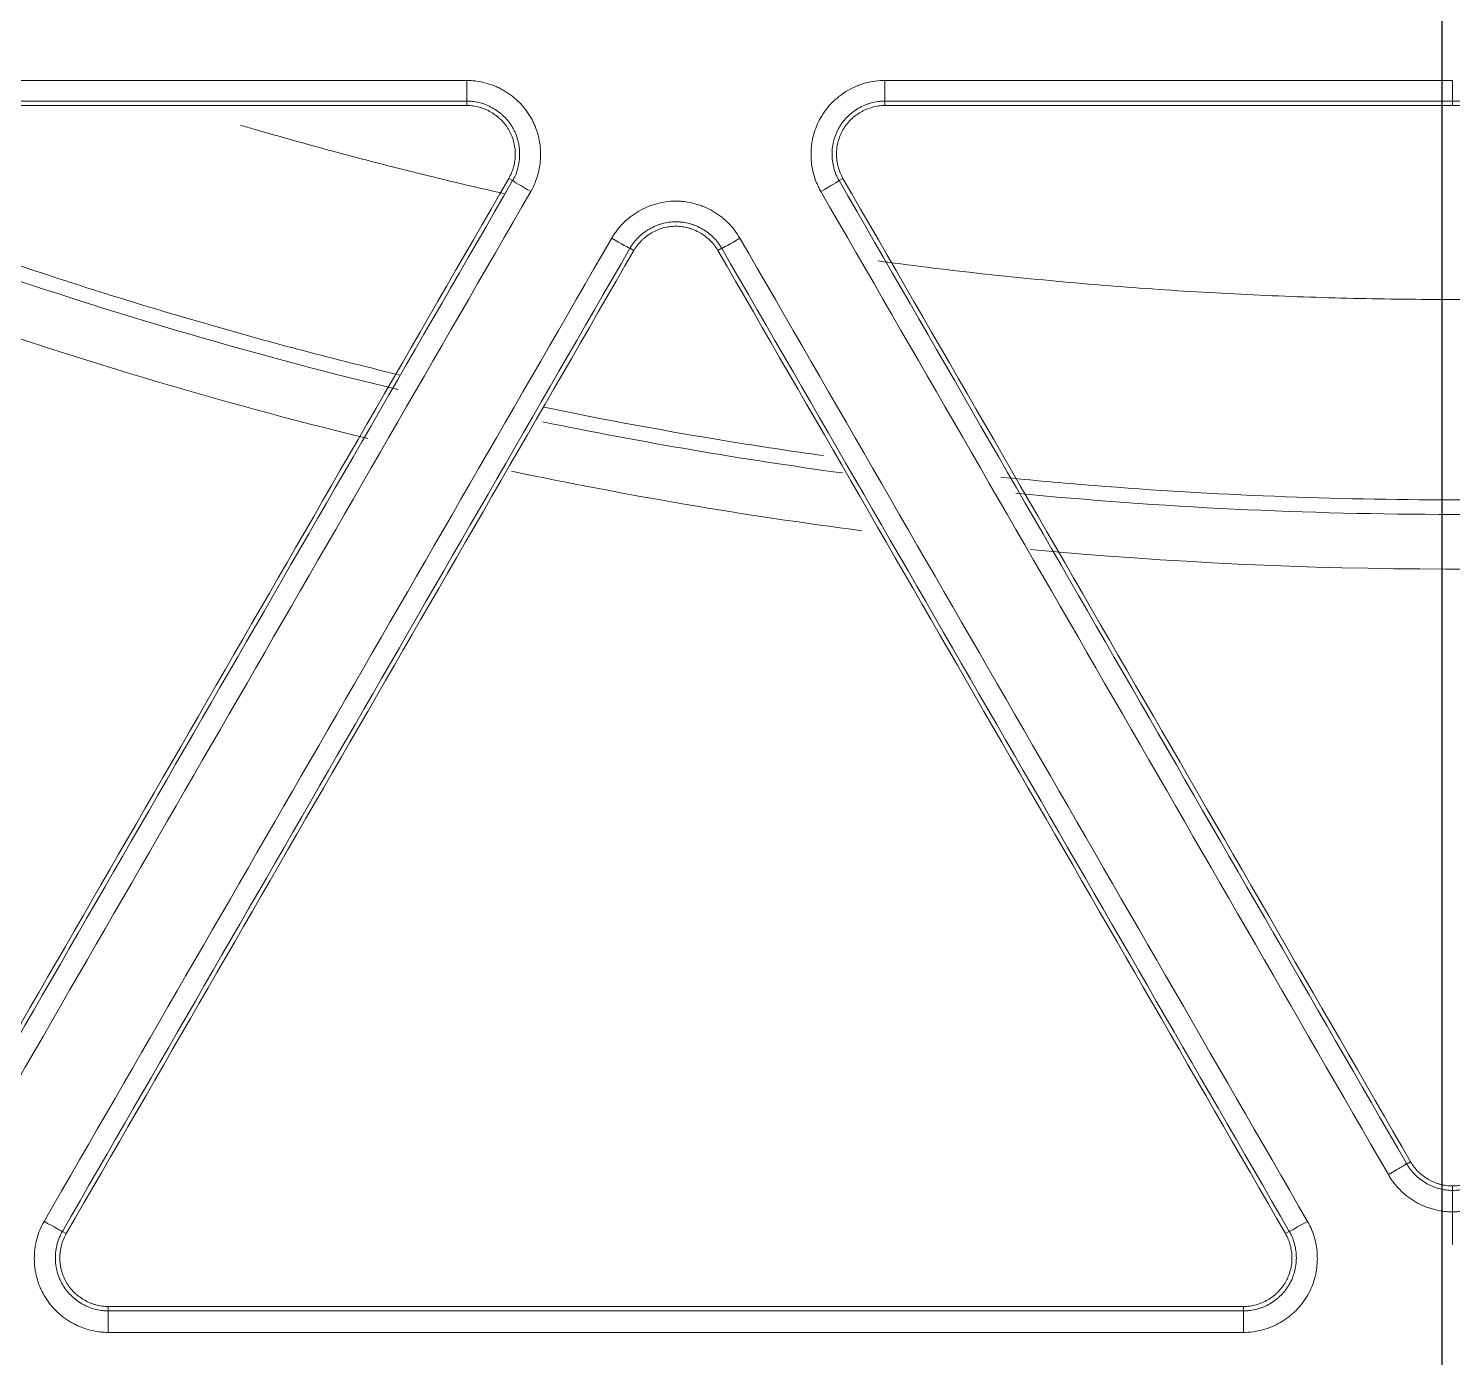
# Model space of a CAD drawing. Header units: inches. Extents: x 405346 to 489838, y -25612 to 14934.
# Drawn here: x 462762.65 to 462794.73, y 4200.67 to 4230.61 of the extents above; entities that cross this region are included whole.
import ezdxf

# ---------------------------------------------------------------- set-up
doc = ezdxf.new("R2010")
doc.units = ezdxf.units.IN
doc.header["$LTSCALE"] = 200
doc.header["$MEASUREMENT"] = 0
doc.linetypes.add('DH-HID2', pattern=[1.2, 0.8, -0.4])
doc.layers.add('FU-FURM', color=251, linetype='DH-HID2')
doc.layers.add('SS-EQ', color=2, linetype='Continuous', lineweight=20)

# ---------------------------------------------------------------- blocks, each defined once
blk = doc.blocks.new('FLLLL')
at = {"layer": 'FU-FURM'}
blk.add_lwpolyline([(463642, 4459.532), (463642, 2859.532), (462842, 2859.532), (462842, 4459.532)], close=True, dxfattribs=at)
blk = doc.blocks.new('4way무풍')
at = {"layer": 'SS-EQ'}
for p, q in [((-22.209, -92.55), (-22.209, -92.45)), ((-12.787, -92.45), (-12.787, -92.55)), ((-21.175, -94.241), (-21.262, -94.192)), ((-13.735, -94.192), (-13.821, -94.241)), ((-18.446, -95.817), (-18.533, -95.767)), ((-16.464, -95.767), (-16.551, -95.817)), ((0, -116.992), (0, -116.892)), ((-31.32, -117.915), (-31.233, -117.966)), ((-3.763, -117.966), (-3.677, -117.915)), ((-30.286, -119.607), (-30.286, -119.706)), ((-4.711, -119.706), (-4.711, -119.607))]:
    blk.add_line(p, q, dxfattribs=at)
for radius, start, end in [(102.993, 244.62314, 256.2741), (101.761, 246.21187, 256.5), (101.761, 258.37875, 262.2375), (102.993, 258.11985, 262.57626), (101.761, 264.45375, 270), (101.761, 270, 275.88375), (102.993, 264.70469, 275.12514)]:
    blk.add_arc((0, 0), radius, start, end, dxfattribs=at)
for centre, major_axis, ratio, start_param, end_param in [((-22.209, -91.976), (0, 0.474), 0.002889, 1.587274, 3.106686), ((-12.787, -91.976), (0, -0.474), 0.001658, 4.728983, 6.248279), ((-20.765, -94.478), (-0.41, 0.237), 0.016057, 0.034911, 1.576993), ((-14.232, -94.478), (0.41, 0.237), 0.013888, 4.70227, 6.248275), ((-18.943, -95.53), (0.41, -0.237), 0.01614, 4.718923, 6.248274), ((-16.054, -95.53), (-0.41, -0.237), 0.013946, 0.03491, 1.560388), ((-31.73, -117.678), (-0.41, 0.237), 0.020573, 1.578579, 3.106679), ((-3.267, -117.678), (-0.41, -0.237), 0.018962, 0.034913, 1.559432), ((-30.286, -120.18), (0, -0.474), 0.00332, 3.176499, 4.734691), ((-4.711, -120.18), (0, -0.474), 0.00051, 3.176499, 4.73505)]:
    blk.add_ellipse(centre, major_axis=major_axis, ratio=ratio, start_param=start_param, end_param=end_param, dxfattribs=at)
for points, knots in [([(-0.032, -346.294), (-6.969, -346.294), (-13.906, -346.294), (-27.78, -346.294), (-34.717, -346.294), (-55.528, -346.294), (-69.403, -346.294), (-97.151, -346.294), (-111.025, -346.294), (-138.774, -346.294), (-152.648, -346.294), (-180.396, -346.294), (-194.27, -346.294), (-215.082, -346.294), (-222.019, -346.294), (-235.893, -346.294), (-242.83, -346.294), (-253.236, -346.294), (-256.704, -346.293), (-263.641, -346.293), (-267.11, -346.294), (-272.313, -346.294), (-274.047, -346.294), (-276.648, -346.294), (-277.515, -346.294), (-279.25, -346.294), (-280.117, -346.293), (-281.418, -346.293), (-281.851, -346.293), (-282.718, -346.293), (-283.152, -346.293), (-283.802, -346.293), (-284.019, -346.294), (-284.453, -346.294), (-284.669, -346.294), (-285.103, -346.294), (-285.32, -346.293), (-285.753, -346.291), (-285.97, -346.288), (-286.62, -346.277), (-287.053, -346.265), (-287.92, -346.232), (-288.353, -346.21), (-289.653, -346.133), (-290.519, -346.062), (-291.817, -345.929), (-292.25, -345.88), (-292.899, -345.799), (-293.116, -345.771), (-293.548, -345.713), (-294.627, -345.561), (-295.697, -345.382), (-298.249, -344.898), (-299.929, -344.504), (-302.417, -343.81), (-304.065, -343.313), (-305.692, -342.746), (-308.116, -341.843), (-309.711, -341.172), (-311.481, -340.336), (-311.677, -340.242), (-312.069, -340.051), (-312.265, -339.955), (-312.85, -339.663), (-313.238, -339.464), (-314.393, -338.857), (-315.91, -338.018), (-317.384, -337.119), (-318.837, -336.19), (-319.553, -335.711), (-320.962, -334.724), (-322.351, -333.708), (-324.369, -332.095), (-326.323, -330.394), (-327.582, -329.2), (-328.355, -328.435), (-328.586, -328.204), (-328.815, -327.971), (-328.968, -327.815), (-329.044, -327.737), (-329.423, -327.345), (-329.723, -327.029), (-330.61, -326.073), (-331.762, -324.777), (-333.398, -322.77), (-334.43, -321.391), (-335.932, -319.291), (-336.873, -317.851), (-338.196, -315.627), (-339.047, -314.124), (-339.838, -312.58), (-340.313, -311.601), (-340.454, -311.306), (-340.593, -311.01), (-340.685, -310.813), (-340.731, -310.713), (-340.958, -310.218), (-341.135, -309.821), (-341.654, -308.624), (-342.309, -307.019), (-343.186, -304.583), (-343.7, -302.939), (-344.419, -300.46), (-344.828, -298.788), (-345.336, -296.251), (-345.487, -295.401), (-345.755, -293.691), (-345.871, -292.831), (-345.994, -291.749), (-346.017, -291.533), (-346.062, -291.099), (-346.083, -290.882), (-346.143, -290.23), (-346.178, -289.796), (-346.239, -288.927), (-346.265, -288.493), (-346.307, -287.624), (-346.324, -287.19), (-346.342, -286.538), (-346.347, -286.321), (-346.354, -285.886), (-346.356, -285.669), (-346.359, -285.235), (-346.359, -285.017), (-346.359, -284.583), (-346.359, -284.366), (-346.358, -283.714), (-346.358, -283.28), (-346.358, -282.411), (-346.358, -281.976), (-346.358, -280.673), (-346.358, -279.804), (-346.359, -278.066), (-346.359, -277.197), (-346.359, -274.59), (-346.359, -272.852), (-346.358, -264.163), (-346.358, -257.211), (-346.359, -236.356), (-346.359, -222.453), (-346.359, -194.646), (-346.359, -180.743), (-346.359, -152.936), (-346.359, -139.033), (-346.359, -111.226), (-346.359, -69.517), (-346.359, -27.807), (-346.359, 0)], [0, 0, 0, 0, 0.03125, 0.03125, 0.0625, 0.0625, 0.125, 0.125, 0.1875, 0.1875, 0.25, 0.25, 0.3125, 0.3125, 0.34375, 0.34375, 0.375, 0.375, 0.390625, 0.390625, 0.40625, 0.40625, 0.414063, 0.414063, 0.417969, 0.417969, 0.421875, 0.421875, 0.423828, 0.423828, 0.425781, 0.425781, 0.426758, 0.426758, 0.427734, 0.427734, 0.428711, 0.428711, 0.429688, 0.429688, 0.431641, 0.431641, 0.433594, 0.433594, 0.4375, 0.4375, 0.439453, 0.439453, 0.44043, 0.44043, 0.441406, 0.445313, 0.445313, 0.453125, 0.453125, 0.457031, 0.460938, 0.460938, 0.46875, 0.46875, 0.469727, 0.469727, 0.470703, 0.470703, 0.472656, 0.472656, 0.476563, 0.480469, 0.480469, 0.484375, 0.484375, 0.488281, 0.492188, 0.496094, 0.5, 0.5, 0.500977, 0.501465, 0.501465, 0.501953, 0.501953, 0.503906, 0.503906, 0.507813, 0.511719, 0.515625, 0.515625, 0.523438, 0.523438, 0.527344, 0.53125, 0.53125, 0.532227, 0.532715, 0.532715, 0.533203, 0.533203, 0.535156, 0.535156, 0.539063, 0.542969, 0.546875, 0.546875, 0.554688, 0.554688, 0.558594, 0.558594, 0.5625, 0.5625, 0.563477, 0.563477, 0.564453, 0.564453, 0.566406, 0.566406, 0.568359, 0.568359, 0.570313, 0.570313, 0.571289, 0.571289, 0.572266, 0.572266, 0.573242, 0.573242, 0.574219, 0.574219, 0.576172, 0.576172, 0.578125, 0.578125, 0.582031, 0.582031, 0.585938, 0.585938, 0.59375, 0.59375, 0.625, 0.625, 0.6875, 0.6875, 0.75, 0.75, 0.8125, 0.8125, 0.875, 1, 1, 1, 1]), ([(-345.164, 0), (-345.164, -27.72), (-345.163, -69.3), (-345.162, -110.879), (-345.161, -138.599), (-345.16, -152.459), (-345.158, -180.179), (-345.157, -194.038), (-345.154, -221.758), (-345.152, -235.618), (-345.147, -256.408), (-345.146, -263.338), (-345.145, -272), (-345.144, -273.733), (-345.144, -276.331), (-345.144, -277.198), (-345.143, -278.93), (-345.142, -279.796), (-345.142, -281.096), (-345.141, -281.529), (-345.141, -282.395), (-345.141, -282.828), (-345.141, -283.694), (-345.141, -284.128), (-345.14, -284.777), (-345.139, -284.994), (-345.136, -285.427), (-345.134, -285.643), (-345.124, -286.293), (-345.113, -286.726), (-345.08, -287.592), (-345.06, -288.025), (-345.009, -288.891), (-344.978, -289.324), (-344.926, -289.973), (-344.898, -290.298), (-344.868, -290.623), (-344.847, -290.839), (-344.836, -290.947), (-344.736, -291.92), (-344.629, -292.78), (-344.379, -294.49), (-344.236, -295.341), (-343.754, -297.876), (-343.361, -299.547), (-342.665, -302.025), (-342.166, -303.667), (-341.312, -306.101), (-340.67, -307.704), (-340.162, -308.899), (-339.901, -309.494), (-339.629, -310.087), (-339.446, -310.481), (-339.353, -310.678), (-338.885, -311.657), (-338.495, -312.43), (-337.684, -313.955), (-337.263, -314.706), (-336.391, -316.189), (-335.94, -316.919), (-335.007, -318.36), (-334.525, -319.069), (-333.532, -320.468), (-332.508, -321.846), (-330.881, -323.85), (-329.735, -325.144), (-328.853, -326.098), (-328.555, -326.413), (-328.177, -326.804), (-328.101, -326.882), (-327.949, -327.038), (-327.721, -327.27), (-327.491, -327.501), (-326.721, -328.264), (-325.466, -329.454), (-323.518, -331.15), (-321.504, -332.756), (-320.119, -333.767), (-318.711, -334.749), (-317.997, -335.224), (-316.546, -336.146), (-315.81, -336.593), (-314.315, -337.455), (-313.557, -337.871), (-312.595, -338.371), (-312.305, -338.52), (-312.014, -338.667), (-311.819, -338.764), (-311.722, -338.813), (-311.235, -339.053), (-310.844, -339.241), (-309.666, -339.791), (-308.875, -340.139), (-307.283, -340.8), (-305.68, -341.425), (-303.244, -342.258), (-301.598, -342.743), (-299.114, -343.417), (-297.436, -343.797), (-294.888, -344.259), (-294.033, -344.395), (-292.957, -344.543), (-292.742, -344.571), (-292.31, -344.625), (-291.663, -344.704), (-291.015, -344.771), (-289.72, -344.892), (-288.856, -344.954), (-287.56, -345.019), (-287.128, -345.036), (-286.48, -345.054), (-286.264, -345.059), (-285.831, -345.067), (-285.615, -345.069), (-285.183, -345.073), (-284.967, -345.074), (-284.534, -345.075), (-284.318, -345.075), (-283.67, -345.076), (-283.237, -345.076), (-282.589, -345.076), (-282.373, -345.076), (-281.94, -345.076), (-281.724, -345.076), (-281.075, -345.076), (-280.643, -345.077), (-279.346, -345.077), (-278.481, -345.078), (-276.752, -345.079), (-275.887, -345.079), (-273.293, -345.079), (-271.563, -345.08), (-262.916, -345.081), (-255.998, -345.082), (-242.162, -345.085), (-235.244, -345.086), (-221.408, -345.089), (-214.49, -345.09), (-193.736, -345.092), (-179.9, -345.094), (-152.228, -345.096), (-138.392, -345.096), (-110.72, -345.097), (-96.884, -345.098), (-69.212, -345.098), (-55.376, -345.099), (-34.622, -345.099), (-27.704, -345.099), (-13.868, -345.099), (-6.95, -345.099), (-0.032, -345.099)], [0, 0, 0, 0, 0.125, 0.1875, 0.1875, 0.25, 0.25, 0.3125, 0.3125, 0.375, 0.375, 0.40625, 0.40625, 0.414063, 0.414063, 0.417969, 0.417969, 0.421875, 0.421875, 0.423828, 0.423828, 0.425781, 0.425781, 0.427734, 0.427734, 0.428711, 0.428711, 0.429688, 0.429688, 0.431641, 0.431641, 0.433594, 0.433594, 0.435547, 0.435547, 0.436523, 0.437012, 0.437012, 0.4375, 0.4375, 0.441406, 0.441406, 0.445313, 0.445313, 0.453125, 0.453125, 0.457031, 0.460938, 0.464844, 0.464844, 0.466797, 0.467773, 0.467773, 0.46875, 0.46875, 0.472656, 0.472656, 0.476563, 0.476563, 0.480469, 0.480469, 0.484375, 0.484375, 0.488281, 0.492188, 0.496094, 0.496094, 0.498047, 0.498047, 0.498535, 0.498535, 0.499023, 0.5, 0.5, 0.503906, 0.507813, 0.511719, 0.515625, 0.515625, 0.519531, 0.519531, 0.523438, 0.523438, 0.527344, 0.527344, 0.52832, 0.528809, 0.528809, 0.529297, 0.529297, 0.53125, 0.53125, 0.535156, 0.535156, 0.539063, 0.542969, 0.546875, 0.546875, 0.554688, 0.554688, 0.558594, 0.558594, 0.55957, 0.55957, 0.560547, 0.5625, 0.5625, 0.566406, 0.566406, 0.568359, 0.568359, 0.569336, 0.569336, 0.570313, 0.570313, 0.571289, 0.571289, 0.572266, 0.572266, 0.574219, 0.574219, 0.575195, 0.575195, 0.576172, 0.576172, 0.578125, 0.578125, 0.582031, 0.582031, 0.585938, 0.585938, 0.59375, 0.59375, 0.625, 0.625, 0.65625, 0.65625, 0.6875, 0.6875, 0.75, 0.75, 0.8125, 0.8125, 0.875, 0.875, 0.9375, 0.9375, 0.96875, 0.96875, 1, 1, 1, 1]), ([(-22.211, -91.984), (-22.174, -91.984), (-22.137, -91.985), (-22.064, -91.99), (-22.028, -91.994), (-21.92, -92.009), (-21.778, -92.038), (-21.64, -92.085), (-21.556, -92.12), (-21.539, -92.128), (-21.506, -92.143), (-21.456, -92.166), (-21.408, -92.192), (-21.314, -92.247), (-21.254, -92.287), (-21.167, -92.353), (-21.139, -92.376), (-21.098, -92.412), (-21.084, -92.424), (-21.057, -92.449), (-21.044, -92.462), (-20.979, -92.526), (-20.884, -92.635), (-20.803, -92.755), (-20.748, -92.85), (-20.73, -92.883), (-20.698, -92.948), (-20.683, -92.981), (-20.642, -93.082), (-20.619, -93.15), (-20.592, -93.256), (-20.584, -93.291), (-20.573, -93.345), (-20.57, -93.363), (-20.564, -93.399), (-20.561, -93.417), (-20.55, -93.508), (-20.54, -93.653), (-20.55, -93.797), (-20.561, -93.887), (-20.564, -93.906), (-20.57, -93.942), (-20.573, -93.96), (-20.584, -94.014), (-20.592, -94.049), (-20.62, -94.155), (-20.643, -94.223), (-20.698, -94.357), (-20.729, -94.422), (-20.766, -94.486)], [0, 0, 0, 0, 0.03125, 0.03125, 0.0625, 0.0625, 0.125, 0.1875, 0.1875, 0.203125, 0.203125, 0.21875, 0.25, 0.25, 0.3125, 0.3125, 0.34375, 0.34375, 0.359375, 0.359375, 0.375, 0.375, 0.4375, 0.5, 0.5, 0.53125, 0.53125, 0.5625, 0.5625, 0.625, 0.625, 0.65625, 0.65625, 0.671875, 0.671875, 0.6875, 0.6875, 0.75, 0.8125, 0.8125, 0.828125, 0.828125, 0.84375, 0.84375, 0.875, 0.875, 0.9375, 0.9375, 1, 1, 1, 1]), ([(-14.233, -94.486), (-14.251, -94.454), (-14.268, -94.422), (-14.3, -94.356), (-14.315, -94.323), (-14.357, -94.222), (-14.402, -94.084), (-14.43, -93.942), (-14.442, -93.851), (-14.444, -93.833), (-14.447, -93.796), (-14.452, -93.742), (-14.453, -93.687), (-14.453, -93.579), (-14.449, -93.506), (-14.435, -93.398), (-14.429, -93.362), (-14.418, -93.308), (-14.415, -93.291), (-14.406, -93.255), (-14.402, -93.237), (-14.379, -93.149), (-14.333, -93.012), (-14.269, -92.881), (-14.214, -92.786), (-14.195, -92.755), (-14.154, -92.695), (-14.133, -92.665), (-14.066, -92.579), (-14.018, -92.525), (-13.941, -92.448), (-13.901, -92.411), (-13.859, -92.376), (-13.831, -92.353), (-13.817, -92.341), (-13.744, -92.286), (-13.623, -92.205), (-13.493, -92.141), (-13.409, -92.106), (-13.392, -92.099), (-13.358, -92.086), (-13.341, -92.08), (-13.289, -92.062), (-13.254, -92.051), (-13.149, -92.023), (-13.078, -92.008), (-12.934, -91.989), (-12.862, -91.984), (-12.788, -91.984)], [0, 0, 0, 0, 0.03125, 0.03125, 0.0625, 0.0625, 0.125, 0.1875, 0.1875, 0.203125, 0.203125, 0.21875, 0.25, 0.25, 0.3125, 0.3125, 0.34375, 0.34375, 0.359375, 0.359375, 0.375, 0.375, 0.4375, 0.5, 0.5, 0.53125, 0.53125, 0.5625, 0.5625, 0.625, 0.625, 0.65625, 0.671875, 0.671875, 0.6875, 0.6875, 0.75, 0.8125, 0.8125, 0.828125, 0.828125, 0.84375, 0.84375, 0.875, 0.875, 0.9375, 0.9375, 1, 1, 1, 1]), ([(0, -92.45), (0, -92.449), (0, -92.445), (0, -92.432), (0, -92.422), (0, -92.398), (0, -92.383), (0, -92.349), (0, -92.33), (0, -92.287), (0, -92.263), (0, -92.213), (0, -92.187), (0, -92.132), (0, -92.103), (0, -92.044), (0, -92.014), (0, -91.984)], [0, 0, 0, 0, 0.125, 0.125, 0.25, 0.25, 0.375, 0.375, 0.5, 0.5, 0.625, 0.625, 0.75, 0.75, 0.875, 0.875, 1, 1, 1, 1]), ([(-21.175, -94.241), (-21.174, -94.239), (-21.172, -94.236), (-21.169, -94.23), (-21.164, -94.221), (-21.153, -94.201), (-21.132, -94.161), (-21.116, -94.125), (-21.087, -94.053), (-21.07, -94.004), (-21.051, -93.929), (-21.045, -93.903), (-21.035, -93.852), (-21.031, -93.826), (-21.021, -93.748), (-21.014, -93.645), (-21.021, -93.541), (-21.029, -93.476), (-21.031, -93.463), (-21.035, -93.437), (-21.042, -93.398), (-21.05, -93.36), (-21.07, -93.285), (-21.086, -93.236), (-21.116, -93.164), (-21.126, -93.14), (-21.149, -93.093), (-21.162, -93.07), (-21.201, -93.002), (-21.23, -92.959), (-21.293, -92.877), (-21.328, -92.838), (-21.384, -92.783), (-21.403, -92.765), (-21.442, -92.731), (-21.463, -92.714), (-21.525, -92.667), (-21.568, -92.639), (-21.635, -92.6), (-21.67, -92.581), (-21.705, -92.564), (-21.729, -92.553), (-21.741, -92.548), (-21.801, -92.523), (-21.9, -92.489), (-22.001, -92.468), (-22.078, -92.457), (-22.104, -92.454), (-22.144, -92.452), (-22.157, -92.451), (-22.176, -92.45), (-22.186, -92.45), (-22.196, -92.45), (-22.203, -92.45), (-22.206, -92.45), (-22.209, -92.45)], [0, 0, 0, 0, 0.003906, 0.003906, 0.007812, 0.015625, 0.03125, 0.0625, 0.0625, 0.125, 0.125, 0.15625, 0.15625, 0.1875, 0.1875, 0.25, 0.3125, 0.3125, 0.328125, 0.328125, 0.34375, 0.375, 0.375, 0.4375, 0.4375, 0.46875, 0.46875, 0.5, 0.5, 0.5625, 0.5625, 0.625, 0.625, 0.65625, 0.65625, 0.6875, 0.6875, 0.75, 0.75, 0.78125, 0.796875, 0.796875, 0.8125, 0.8125, 0.875, 0.9375, 0.9375, 0.96875, 0.96875, 0.984375, 0.984375, 0.992187, 0.996094, 0.996094, 1, 1, 1, 1]), ([(-22.209, -92.55), (-22.161, -92.55), (-22.114, -92.553), (-22.019, -92.566), (-21.973, -92.576), (-21.904, -92.595), (-21.881, -92.602), (-21.836, -92.617), (-21.813, -92.626), (-21.747, -92.654), (-21.662, -92.696), (-21.583, -92.749), (-21.535, -92.785), (-21.525, -92.793), (-21.507, -92.808), (-21.479, -92.831), (-21.453, -92.855), (-21.402, -92.905), (-21.371, -92.941), (-21.327, -92.997), (-21.313, -93.016), (-21.286, -93.056), (-21.274, -93.076), (-21.238, -93.139), (-21.196, -93.224), (-21.166, -93.314), (-21.148, -93.384), (-21.142, -93.407), (-21.133, -93.454), (-21.129, -93.478), (-21.12, -93.549), (-21.117, -93.596), (-21.117, -93.668), (-21.118, -93.691), (-21.121, -93.739), (-21.123, -93.763), (-21.132, -93.835), (-21.15, -93.928), (-21.18, -94.018), (-21.216, -94.106), (-21.238, -94.15), (-21.262, -94.192)], [0, 0, 0, 0, 0.0625, 0.0625, 0.125, 0.125, 0.15625, 0.15625, 0.1875, 0.1875, 0.25, 0.3125, 0.3125, 0.328125, 0.328125, 0.34375, 0.375, 0.375, 0.4375, 0.4375, 0.46875, 0.46875, 0.5, 0.5, 0.5625, 0.625, 0.625, 0.65625, 0.65625, 0.6875, 0.6875, 0.75, 0.75, 0.78125, 0.78125, 0.8125, 0.8125, 0.875, 0.9375, 0.9375, 1, 1, 1, 1]), ([(-12.787, -92.45), (-12.791, -92.45), (-12.794, -92.45), (-12.8, -92.45), (-12.81, -92.45), (-12.833, -92.451), (-12.879, -92.453), (-12.918, -92.457), (-12.995, -92.467), (-13.045, -92.478), (-13.121, -92.498), (-13.146, -92.506), (-13.195, -92.523), (-13.22, -92.533), (-13.292, -92.563), (-13.385, -92.609), (-13.471, -92.666), (-13.523, -92.706), (-13.534, -92.714), (-13.554, -92.731), (-13.584, -92.756), (-13.613, -92.783), (-13.668, -92.837), (-13.702, -92.876), (-13.75, -92.938), (-13.765, -92.959), (-13.795, -93.002), (-13.808, -93.024), (-13.848, -93.092), (-13.87, -93.139), (-13.91, -93.235), (-13.926, -93.284), (-13.946, -93.36), (-13.952, -93.385), (-13.962, -93.437), (-13.966, -93.463), (-13.976, -93.54), (-13.979, -93.592), (-13.979, -93.67), (-13.978, -93.695), (-13.976, -93.735), (-13.975, -93.748), (-13.972, -93.774), (-13.971, -93.787), (-13.962, -93.852), (-13.943, -93.954), (-13.91, -94.052), (-13.881, -94.124), (-13.87, -94.148), (-13.853, -94.184), (-13.847, -94.195), (-13.837, -94.213), (-13.833, -94.221), (-13.828, -94.23), (-13.825, -94.236), (-13.823, -94.239), (-13.821, -94.241)], [0, 0, 0, 0, 0.003906, 0.003906, 0.007812, 0.015625, 0.03125, 0.0625, 0.0625, 0.125, 0.125, 0.15625, 0.15625, 0.1875, 0.1875, 0.25, 0.3125, 0.3125, 0.328125, 0.328125, 0.34375, 0.375, 0.375, 0.4375, 0.4375, 0.46875, 0.46875, 0.5, 0.5, 0.5625, 0.5625, 0.625, 0.625, 0.65625, 0.65625, 0.6875, 0.6875, 0.75, 0.75, 0.78125, 0.78125, 0.796875, 0.796875, 0.8125, 0.8125, 0.875, 0.9375, 0.9375, 0.96875, 0.96875, 0.984375, 0.984375, 0.992187, 0.996094, 0.996094, 1, 1, 1, 1]), ([(-13.735, -94.192), (-13.759, -94.15), (-13.78, -94.107), (-13.816, -94.019), (-13.831, -93.974), (-13.849, -93.905), (-13.854, -93.882), (-13.863, -93.834), (-13.867, -93.811), (-13.876, -93.739), (-13.882, -93.645), (-13.876, -93.549), (-13.869, -93.49), (-13.867, -93.478), (-13.863, -93.454), (-13.857, -93.419), (-13.849, -93.384), (-13.831, -93.315), (-13.816, -93.27), (-13.789, -93.204), (-13.779, -93.182), (-13.758, -93.139), (-13.747, -93.118), (-13.711, -93.056), (-13.658, -92.977), (-13.595, -92.906), (-13.544, -92.855), (-13.526, -92.839), (-13.49, -92.807), (-13.472, -92.792), (-13.415, -92.749), (-13.375, -92.723), (-13.313, -92.687), (-13.282, -92.67), (-13.249, -92.654), (-13.228, -92.645), (-13.217, -92.64), (-13.161, -92.617), (-13.071, -92.585), (-12.978, -92.566), (-12.884, -92.553), (-12.836, -92.55), (-12.787, -92.55)], [0, 0, 0, 0, 0.0625, 0.0625, 0.125, 0.125, 0.15625, 0.15625, 0.1875, 0.1875, 0.25, 0.3125, 0.3125, 0.328125, 0.328125, 0.34375, 0.375, 0.375, 0.4375, 0.4375, 0.46875, 0.46875, 0.5, 0.5, 0.5625, 0.625, 0.625, 0.65625, 0.65625, 0.6875, 0.6875, 0.75, 0.75, 0.78125, 0.796875, 0.796875, 0.8125, 0.8125, 0.875, 0.9375, 0.9375, 1, 1, 1, 1]), ([(-41.078, -92.744), (-39.815, -93.304), (-37.174, -94.409), (-33.114, -95.909), (-28.927, -97.253), (-25.786, -98.114), (-24.048, -98.542), (-23.718, -98.621)], [0, 0, 0, 0, 0.225949, 0.467776, 0.707379, 0.944548, 1, 1, 1, 1]), ([(-21.346, -94.54), (-21.61, -94.48), (-22.278, -94.327), (-23.35, -94.068), (-24.565, -93.758), (-25.782, -93.43), (-26.695, -93.172), (-27.202, -93.024), (-27.304, -92.994)], [0, 0, 0, 0, 0.131495, 0.334043, 0.537698, 0.742444, 0.948267, 1, 1, 1, 1]), ([(-18.944, -95.538), (-18.925, -95.506), (-18.906, -95.475), (-18.865, -95.414), (-18.844, -95.385), (-18.777, -95.299), (-18.681, -95.19), (-18.571, -95.095), (-18.499, -95.04), (-18.484, -95.029), (-18.454, -95.007), (-18.409, -94.976), (-18.363, -94.948), (-18.268, -94.893), (-18.203, -94.861), (-18.103, -94.819), (-18.069, -94.806), (-18.017, -94.788), (-17.999, -94.783), (-17.964, -94.772), (-17.947, -94.767), (-17.859, -94.743), (-17.717, -94.714), (-17.572, -94.704), (-17.463, -94.704), (-17.426, -94.706), (-17.353, -94.71), (-17.317, -94.714), (-17.209, -94.729), (-17.138, -94.743), (-17.033, -94.772), (-16.999, -94.782), (-16.947, -94.8), (-16.93, -94.806), (-16.896, -94.819), (-16.878, -94.826), (-16.794, -94.861), (-16.664, -94.926), (-16.543, -95.006), (-16.471, -95.061), (-16.457, -95.073), (-16.428, -95.096), (-16.414, -95.108), (-16.373, -95.144), (-16.346, -95.169), (-16.269, -95.245), (-16.221, -95.3), (-16.132, -95.414), (-16.092, -95.475), (-16.055, -95.538)], [0, 0, 0, 0, 0.03125, 0.03125, 0.0625, 0.0625, 0.125, 0.1875, 0.1875, 0.203125, 0.203125, 0.21875, 0.25, 0.25, 0.3125, 0.3125, 0.34375, 0.34375, 0.359375, 0.359375, 0.375, 0.375, 0.4375, 0.5, 0.5, 0.53125, 0.53125, 0.5625, 0.5625, 0.625, 0.625, 0.65625, 0.65625, 0.671875, 0.671875, 0.6875, 0.6875, 0.75, 0.8125, 0.8125, 0.828125, 0.828125, 0.84375, 0.84375, 0.875, 0.875, 0.9375, 0.9375, 1, 1, 1, 1]), ([(-16.464, -95.767), (-16.466, -95.764), (-16.467, -95.761), (-16.471, -95.756), (-16.476, -95.747), (-16.488, -95.728), (-16.512, -95.689), (-16.535, -95.658), (-16.583, -95.596), (-16.617, -95.558), (-16.673, -95.503), (-16.692, -95.485), (-16.731, -95.45), (-16.752, -95.434), (-16.814, -95.387), (-16.9, -95.329), (-16.993, -95.283), (-17.054, -95.258), (-17.066, -95.253), (-17.091, -95.243), (-17.127, -95.23), (-17.165, -95.218), (-17.24, -95.198), (-17.29, -95.187), (-17.368, -95.177), (-17.394, -95.174), (-17.446, -95.171), (-17.472, -95.17), (-17.55, -95.17), (-17.602, -95.173), (-17.705, -95.187), (-17.756, -95.198), (-17.831, -95.218), (-17.856, -95.226), (-17.906, -95.243), (-17.93, -95.253), (-18.002, -95.283), (-18.049, -95.306), (-18.116, -95.345), (-18.149, -95.365), (-18.182, -95.387), (-18.203, -95.403), (-18.214, -95.41), (-18.266, -95.45), (-18.344, -95.518), (-18.413, -95.596), (-18.461, -95.657), (-18.476, -95.678), (-18.498, -95.711), (-18.505, -95.722), (-18.516, -95.739), (-18.521, -95.747), (-18.526, -95.756), (-18.529, -95.761), (-18.531, -95.764), (-18.533, -95.767)], [0, 0, 0, 0, 0.003906, 0.003906, 0.007813, 0.015625, 0.03125, 0.0625, 0.0625, 0.125, 0.125, 0.15625, 0.15625, 0.1875, 0.1875, 0.25, 0.3125, 0.3125, 0.328125, 0.328125, 0.34375, 0.375, 0.375, 0.4375, 0.4375, 0.46875, 0.46875, 0.5, 0.5, 0.5625, 0.5625, 0.625, 0.625, 0.65625, 0.65625, 0.6875, 0.6875, 0.75, 0.75, 0.78125, 0.796875, 0.796875, 0.8125, 0.8125, 0.875, 0.9375, 0.9375, 0.96875, 0.96875, 0.984375, 0.984375, 0.992188, 0.996094, 0.996094, 1, 1, 1, 1]), ([(-18.446, -95.817), (-18.422, -95.775), (-18.395, -95.736), (-18.337, -95.661), (-18.306, -95.625), (-18.255, -95.575), (-18.237, -95.559), (-18.201, -95.527), (-18.182, -95.512), (-18.125, -95.469), (-18.046, -95.416), (-17.961, -95.374), (-17.905, -95.351), (-17.894, -95.346), (-17.872, -95.338), (-17.838, -95.325), (-17.804, -95.315), (-17.735, -95.296), (-17.689, -95.286), (-17.618, -95.277), (-17.594, -95.274), (-17.547, -95.271), (-17.522, -95.27), (-17.45, -95.27), (-17.356, -95.277), (-17.262, -95.296), (-17.193, -95.314), (-17.17, -95.322), (-17.125, -95.337), (-17.102, -95.346), (-17.037, -95.373), (-16.994, -95.394), (-16.932, -95.43), (-16.912, -95.443), (-16.872, -95.469), (-16.852, -95.483), (-16.795, -95.527), (-16.723, -95.589), (-16.66, -95.66), (-16.602, -95.735), (-16.575, -95.775), (-16.551, -95.817)], [0, 0, 0, 0, 0.0625, 0.0625, 0.125, 0.125, 0.15625, 0.15625, 0.1875, 0.1875, 0.25, 0.3125, 0.3125, 0.328125, 0.328125, 0.34375, 0.375, 0.375, 0.4375, 0.4375, 0.46875, 0.46875, 0.5, 0.5, 0.5625, 0.625, 0.625, 0.65625, 0.65625, 0.6875, 0.6875, 0.75, 0.75, 0.78125, 0.78125, 0.8125, 0.8125, 0.875, 0.9375, 0.9375, 1, 1, 1, 1]), ([(0, -96.919), (-0.371, -96.919), (-1.115, -96.915), (-2.234, -96.896), (-3.358, -96.863), (-4.488, -96.818), (-5.625, -96.758), (-6.768, -96.685), (-7.918, -96.598), (-9.074, -96.496), (-10.236, -96.38), (-11.405, -96.249), (-12.309, -96.136), (-12.825, -96.067), (-12.949, -96.051)], [0, 0, 0, 0, 0.085754, 0.171873, 0.258425, 0.345479, 0.433101, 0.521312, 0.610105, 0.699475, 0.789417, 0.879926, 0.970997, 1, 1, 1, 1]), ([(12.95, -96.05), (12.746, -96.078), (11.598, -96.229), (10.217, -96.385), (8.427, -96.555), (6.6, -96.704), (3.664, -96.871), (1.338, -96.919), (0, -96.919)], [0, 0, 0, 0, 0.047531, 0.267424, 0.320815, 0.462841, 0.690855, 1, 1, 1, 1]), ([(-20.462, -99.348), (-19.091, -99.631), (-16.999, -100.017), (-14.895, -100.337), (-14.174, -100.438)], [0, 0, 0, 0, 0.657783, 1, 1, 1, 1]), ([(-10.18, -100.921), (-9.478, -100.992), (-7.424, -101.178), (-4.031, -101.38), (-1.337, -101.433), (0, -101.433)], [0, 0, 0, 0, 0.207602, 0.606538, 1, 1, 1, 1]), ([(0, -101.433), (1.678, -101.433), (5.062, -101.349), (8.453, -101.095), (10.166, -100.923), (10.181, -100.921)], [0, 0, 0, 0, 0.493666, 0.995605, 1, 1, 1, 1]), ([(-1.445, -116.636), (-1.418, -116.62), (-1.392, -116.605), (-1.34, -116.575), (-1.315, -116.56), (-1.266, -116.531), (-1.242, -116.517), (-1.198, -116.491), (-1.177, -116.479), (-1.139, -116.456), (-1.122, -116.445), (-1.092, -116.427), (-1.079, -116.419), (-1.058, -116.406), (-1.05, -116.4), (-1.038, -116.392), (-1.035, -116.39), (-1.035, -116.389)], [0, 0, 0, 0, 0.125, 0.125, 0.25, 0.25, 0.375, 0.375, 0.5, 0.5, 0.625, 0.625, 0.75, 0.75, 0.875, 0.875, 1, 1, 1, 1]), ([(-1.035, -116.389), (-1.033, -116.389), (-1.03, -116.388), (-1.025, -116.388), (-1.021, -116.387), (-1.016, -116.386), (-1.012, -116.384), (-1.008, -116.383), (-1.004, -116.381), (-1, -116.379), (-0.995, -116.377), (-0.99, -116.374), (-0.984, -116.371), (-0.979, -116.367), (-0.973, -116.364), (-0.967, -116.361), (-0.961, -116.357), (-0.955, -116.354), (-0.949, -116.35), (-0.946, -116.348), (-0.944, -116.347)], [0, 0, 0, 0, 0.043603, 0.087204, 0.130802, 0.174397, 0.21799, 0.261581, 0.30517, 0.348758, 0.392343, 0.459861, 0.527378, 0.594896, 0.662413, 0.72993, 0.797448, 0.864965, 0.932483, 1, 1, 1, 1]), ([(-1.035, -116.389), (-1.028, -116.4), (-1.021, -116.412), (-1.008, -116.434), (-0.986, -116.467), (-0.964, -116.499), (-0.917, -116.561), (-0.882, -116.6), (-0.827, -116.656), (-0.808, -116.674), (-0.778, -116.7), (-0.768, -116.709), (-0.748, -116.725), (-0.738, -116.733), (-0.686, -116.773), (-0.599, -116.832), (-0.506, -116.878), (-0.433, -116.909), (-0.409, -116.918), (-0.359, -116.935), (-0.334, -116.943), (-0.259, -116.964), (-0.208, -116.974), (-0.105, -116.988), (-0.053, -116.992), (0, -116.992)], [0, 0, 0, 0, 0.03125, 0.03125, 0.0625, 0.125, 0.125, 0.25, 0.25, 0.3125, 0.3125, 0.34375, 0.34375, 0.375, 0.375, 0.5, 0.625, 0.625, 0.6875, 0.6875, 0.75, 0.75, 0.875, 0.875, 1, 1, 1, 1]), ([(-0.944, -116.347), (-0.92, -116.389), (-0.866, -116.468), (-0.804, -116.539), (-0.753, -116.589), (-0.736, -116.605), (-0.7, -116.637), (-0.681, -116.652), (-0.624, -116.695), (-0.545, -116.748), (-0.46, -116.79), (-0.405, -116.813), (-0.394, -116.817), (-0.371, -116.826), (-0.338, -116.838), (-0.304, -116.848), (-0.235, -116.867), (-0.189, -116.876), (-0.095, -116.889), (-0.048, -116.892), (0, -116.892)], [0, 0, 0, 0, 0.125, 0.25, 0.25, 0.3125, 0.3125, 0.375, 0.375, 0.5, 0.625, 0.625, 0.65625, 0.65625, 0.6875, 0.75, 0.75, 0.875, 0.875, 1, 1, 1, 1]), ([(0, -116.892), (0.048, -116.892), (0.143, -116.886), (0.236, -116.867), (0.305, -116.848), (0.327, -116.841), (0.373, -116.826), (0.395, -116.817), (0.461, -116.789), (0.546, -116.747), (0.625, -116.695), (0.673, -116.658), (0.682, -116.651), (0.701, -116.636), (0.728, -116.613), (0.754, -116.588), (0.804, -116.538), (0.835, -116.503), (0.893, -116.428), (0.92, -116.389), (0.944, -116.347)], [0, 0, 0, 0, 0.125, 0.25, 0.25, 0.3125, 0.3125, 0.375, 0.375, 0.5, 0.625, 0.625, 0.65625, 0.65625, 0.6875, 0.75, 0.75, 0.875, 0.875, 1, 1, 1, 1]), ([(0, -116.992), (0.027, -116.992), (0.053, -116.991), (0.106, -116.987), (0.132, -116.984), (0.209, -116.974), (0.261, -116.963), (0.336, -116.942), (0.361, -116.935), (0.411, -116.917), (0.436, -116.908), (0.509, -116.877), (0.602, -116.83), (0.689, -116.771), (0.741, -116.731), (0.751, -116.723), (0.771, -116.706), (0.781, -116.697), (0.811, -116.671), (0.83, -116.653), (0.885, -116.597), (0.919, -116.558), (0.967, -116.495), (0.989, -116.463), (1.014, -116.424), (1.024, -116.407), (1.031, -116.396), (1.034, -116.39), (1.037, -116.384)], [0, 0, 0, 0, 0.0625, 0.0625, 0.125, 0.125, 0.25, 0.25, 0.3125, 0.3125, 0.375, 0.375, 0.5, 0.625, 0.625, 0.65625, 0.65625, 0.6875, 0.6875, 0.75, 0.75, 0.875, 0.875, 0.9375, 0.96875, 0.984375, 0.984375, 1, 1, 1, 1]), ([(0, -117.476), (-0.037, -117.476), (-0.074, -117.474), (-0.147, -117.469), (-0.183, -117.466), (-0.291, -117.451), (-0.362, -117.437), (-0.467, -117.408), (-0.502, -117.397), (-0.554, -117.379), (-0.571, -117.373), (-0.606, -117.36), (-0.623, -117.353), (-0.707, -117.318), (-0.838, -117.253), (-0.958, -117.172), (-1.031, -117.116), (-1.045, -117.105), (-1.073, -117.081), (-1.087, -117.069), (-1.129, -117.033), (-1.155, -117.008), (-1.232, -116.931), (-1.28, -116.876), (-1.346, -116.789), (-1.378, -116.745), (-1.412, -116.691), (-1.426, -116.667), (-1.436, -116.652), (-1.44, -116.644), (-1.445, -116.636)], [0, 0, 0, 0, 0.0625, 0.0625, 0.125, 0.125, 0.25, 0.25, 0.3125, 0.3125, 0.34375, 0.34375, 0.375, 0.375, 0.5, 0.625, 0.625, 0.65625, 0.65625, 0.6875, 0.6875, 0.75, 0.75, 0.875, 0.875, 0.9375, 0.96875, 0.984375, 0.984375, 1, 1, 1, 1]), ([(1.448, -116.631), (1.443, -116.639), (1.438, -116.647), (1.429, -116.663), (1.415, -116.687), (1.381, -116.741), (1.349, -116.785), (1.283, -116.872), (1.235, -116.927), (1.158, -117.005), (1.132, -117.03), (1.09, -117.067), (1.076, -117.079), (1.048, -117.102), (1.034, -117.114), (0.961, -117.17), (0.841, -117.251), (0.71, -117.316), (0.609, -117.359), (0.574, -117.372), (0.505, -117.396), (0.47, -117.407), (0.364, -117.436), (0.293, -117.451), (0.184, -117.466), (0.147, -117.469), (0.074, -117.474), (0.037, -117.476), (0, -117.476)], [0, 0, 0, 0, 0.015625, 0.015625, 0.03125, 0.0625, 0.125, 0.125, 0.25, 0.25, 0.3125, 0.3125, 0.34375, 0.34375, 0.375, 0.375, 0.5, 0.625, 0.625, 0.6875, 0.6875, 0.75, 0.75, 0.875, 0.875, 0.9375, 0.9375, 1, 1, 1, 1]), ([(0, -117.476), (0, -117.445), (0, -117.414), (0, -117.353), (0, -117.324), (0, -117.266), (0, -117.239), (0, -117.187), (0, -117.162), (0, -117.117), (0, -117.097), (0, -117.061), (0, -117.046), (0, -117.021), (0, -117.011), (0, -116.997), (0, -116.993), (0, -116.992)], [0, 0, 0, 0, 0.125, 0.125, 0.25, 0.25, 0.375, 0.375, 0.5, 0.5, 0.625, 0.625, 0.75, 0.75, 0.875, 0.875, 1, 1, 1, 1]), ([(-30.287, -120.191), (-30.324, -120.191), (-30.361, -120.189), (-30.434, -120.184), (-30.47, -120.181), (-30.578, -120.166), (-30.72, -120.137), (-30.857, -120.09), (-30.942, -120.054), (-30.959, -120.047), (-30.992, -120.032), (-31.041, -120.008), (-31.089, -119.982), (-31.184, -119.928), (-31.244, -119.888), (-31.331, -119.822), (-31.359, -119.799), (-31.4, -119.763), (-31.414, -119.75), (-31.441, -119.725), (-31.454, -119.713), (-31.518, -119.649), (-31.614, -119.54), (-31.695, -119.42), (-31.75, -119.325), (-31.767, -119.292), (-31.8, -119.227), (-31.814, -119.193), (-31.856, -119.093), (-31.879, -119.024), (-31.906, -118.919), (-31.914, -118.884), (-31.925, -118.83), (-31.928, -118.812), (-31.934, -118.776), (-31.937, -118.758), (-31.948, -118.667), (-31.957, -118.522), (-31.948, -118.377), (-31.937, -118.287), (-31.934, -118.269), (-31.928, -118.233), (-31.925, -118.215), (-31.914, -118.161), (-31.906, -118.126), (-31.878, -118.02), (-31.855, -117.952), (-31.8, -117.818), (-31.768, -117.752), (-31.732, -117.689)], [0, 0, 0, 0, 0.03125, 0.03125, 0.0625, 0.0625, 0.125, 0.1875, 0.1875, 0.203125, 0.203125, 0.21875, 0.25, 0.25, 0.3125, 0.3125, 0.34375, 0.34375, 0.359375, 0.359375, 0.375, 0.375, 0.4375, 0.5, 0.5, 0.53125, 0.53125, 0.5625, 0.5625, 0.625, 0.625, 0.65625, 0.65625, 0.671875, 0.671875, 0.6875, 0.6875, 0.75, 0.8125, 0.8125, 0.828125, 0.828125, 0.84375, 0.84375, 0.875, 0.875, 0.9375, 0.9375, 1, 1, 1, 1]), ([(-3.267, -117.689), (-3.248, -117.721), (-3.231, -117.753), (-3.199, -117.819), (-3.184, -117.852), (-3.143, -117.953), (-3.097, -118.091), (-3.069, -118.233), (-3.057, -118.324), (-3.055, -118.342), (-3.052, -118.378), (-3.048, -118.433), (-3.046, -118.487), (-3.046, -118.596), (-3.051, -118.669), (-3.065, -118.777), (-3.07, -118.813), (-3.081, -118.866), (-3.085, -118.884), (-3.093, -118.92), (-3.097, -118.938), (-3.12, -119.026), (-3.167, -119.163), (-3.23, -119.294), (-3.285, -119.388), (-3.305, -119.42), (-3.345, -119.48), (-3.367, -119.51), (-3.433, -119.596), (-3.481, -119.65), (-3.558, -119.727), (-3.598, -119.764), (-3.64, -119.799), (-3.668, -119.822), (-3.683, -119.833), (-3.755, -119.889), (-3.876, -119.969), (-4.006, -120.034), (-4.09, -120.069), (-4.107, -120.076), (-4.141, -120.089), (-4.159, -120.095), (-4.211, -120.113), (-4.246, -120.123), (-4.351, -120.152), (-4.422, -120.166), (-4.565, -120.186), (-4.638, -120.191), (-4.711, -120.191)], [0, 0, 0, 0, 0.03125, 0.03125, 0.0625, 0.0625, 0.125, 0.1875, 0.1875, 0.203125, 0.203125, 0.21875, 0.25, 0.25, 0.3125, 0.3125, 0.34375, 0.34375, 0.359375, 0.359375, 0.375, 0.375, 0.4375, 0.5, 0.5, 0.53125, 0.53125, 0.5625, 0.5625, 0.625, 0.625, 0.65625, 0.671875, 0.671875, 0.6875, 0.6875, 0.75, 0.8125, 0.8125, 0.828125, 0.828125, 0.84375, 0.84375, 0.875, 0.875, 0.9375, 0.9375, 1, 1, 1, 1]), ([(-31.32, -117.915), (-31.322, -117.918), (-31.323, -117.921), (-31.327, -117.927), (-31.331, -117.935), (-31.342, -117.956), (-31.363, -117.996), (-31.379, -118.032), (-31.408, -118.104), (-31.425, -118.153), (-31.445, -118.228), (-31.45, -118.254), (-31.46, -118.305), (-31.464, -118.331), (-31.474, -118.409), (-31.481, -118.512), (-31.474, -118.616), (-31.466, -118.681), (-31.464, -118.694), (-31.46, -118.72), (-31.453, -118.758), (-31.444, -118.796), (-31.425, -118.871), (-31.408, -118.921), (-31.379, -118.993), (-31.368, -119.016), (-31.345, -119.063), (-31.333, -119.087), (-31.294, -119.154), (-31.265, -119.197), (-31.201, -119.279), (-31.167, -119.318), (-31.111, -119.373), (-31.092, -119.391), (-31.053, -119.425), (-31.032, -119.442), (-30.97, -119.489), (-30.927, -119.518), (-30.86, -119.557), (-30.825, -119.575), (-30.79, -119.592), (-30.766, -119.603), (-30.754, -119.608), (-30.694, -119.634), (-30.595, -119.668), (-30.494, -119.689), (-30.417, -119.699), (-30.391, -119.702), (-30.351, -119.705), (-30.338, -119.705), (-30.319, -119.706), (-30.309, -119.706), (-30.299, -119.706), (-30.292, -119.706), (-30.289, -119.706), (-30.286, -119.706)], [0, 0, 0, 0, 0.003906, 0.003906, 0.007813, 0.015625, 0.03125, 0.0625, 0.0625, 0.125, 0.125, 0.15625, 0.15625, 0.1875, 0.1875, 0.25, 0.3125, 0.3125, 0.328125, 0.328125, 0.34375, 0.375, 0.375, 0.4375, 0.4375, 0.46875, 0.46875, 0.5, 0.5, 0.5625, 0.5625, 0.625, 0.625, 0.65625, 0.65625, 0.6875, 0.6875, 0.75, 0.75, 0.78125, 0.796875, 0.796875, 0.8125, 0.8125, 0.875, 0.9375, 0.9375, 0.96875, 0.96875, 0.984375, 0.984375, 0.992188, 0.996094, 0.996094, 1, 1, 1, 1]), ([(-30.286, -119.607), (-30.334, -119.607), (-30.382, -119.604), (-30.476, -119.591), (-30.522, -119.581), (-30.591, -119.562), (-30.614, -119.555), (-30.659, -119.54), (-30.682, -119.531), (-30.748, -119.503), (-30.833, -119.461), (-30.913, -119.408), (-30.96, -119.372), (-30.97, -119.364), (-30.988, -119.349), (-31.016, -119.326), (-31.042, -119.302), (-31.093, -119.252), (-31.124, -119.216), (-31.168, -119.16), (-31.182, -119.141), (-31.209, -119.101), (-31.222, -119.081), (-31.257, -119.018), (-31.299, -118.933), (-31.329, -118.843), (-31.348, -118.773), (-31.353, -118.75), (-31.362, -118.703), (-31.366, -118.679), (-31.375, -118.608), (-31.378, -118.561), (-31.378, -118.489), (-31.377, -118.466), (-31.374, -118.418), (-31.372, -118.394), (-31.363, -118.323), (-31.345, -118.229), (-31.315, -118.139), (-31.279, -118.051), (-31.258, -118.007), (-31.233, -117.966)], [0, 0, 0, 0, 0.0625, 0.0625, 0.125, 0.125, 0.15625, 0.15625, 0.1875, 0.1875, 0.25, 0.3125, 0.3125, 0.328125, 0.328125, 0.34375, 0.375, 0.375, 0.4375, 0.4375, 0.46875, 0.46875, 0.5, 0.5, 0.5625, 0.625, 0.625, 0.65625, 0.65625, 0.6875, 0.6875, 0.75, 0.75, 0.78125, 0.78125, 0.8125, 0.8125, 0.875, 0.9375, 0.9375, 1, 1, 1, 1]), ([(-4.711, -119.706), (-4.708, -119.706), (-4.704, -119.706), (-4.698, -119.706), (-4.688, -119.706), (-4.665, -119.706), (-4.619, -119.703), (-4.581, -119.699), (-4.504, -119.689), (-4.453, -119.678), (-4.378, -119.658), (-4.353, -119.65), (-4.303, -119.633), (-4.279, -119.624), (-4.206, -119.594), (-4.114, -119.547), (-4.027, -119.49), (-3.975, -119.45), (-3.965, -119.442), (-3.944, -119.426), (-3.914, -119.4), (-3.886, -119.374), (-3.83, -119.319), (-3.796, -119.28), (-3.748, -119.219), (-3.733, -119.198), (-3.704, -119.154), (-3.69, -119.132), (-3.651, -119.064), (-3.628, -119.018), (-3.589, -118.922), (-3.572, -118.873), (-3.552, -118.797), (-3.547, -118.771), (-3.537, -118.72), (-3.533, -118.694), (-3.523, -118.617), (-3.519, -118.565), (-3.519, -118.487), (-3.52, -118.461), (-3.523, -118.422), (-3.524, -118.409), (-3.526, -118.383), (-3.527, -118.37), (-3.536, -118.305), (-3.555, -118.203), (-3.588, -118.105), (-3.617, -118.032), (-3.628, -118.009), (-3.645, -117.973), (-3.651, -117.961), (-3.661, -117.944), (-3.665, -117.935), (-3.67, -117.927), (-3.673, -117.921), (-3.675, -117.918), (-3.677, -117.915)], [0, 0, 0, 0, 0.003906, 0.003906, 0.007813, 0.015625, 0.03125, 0.0625, 0.0625, 0.125, 0.125, 0.15625, 0.15625, 0.1875, 0.1875, 0.25, 0.3125, 0.3125, 0.328125, 0.328125, 0.34375, 0.375, 0.375, 0.4375, 0.4375, 0.46875, 0.46875, 0.5, 0.5, 0.5625, 0.5625, 0.625, 0.625, 0.65625, 0.65625, 0.6875, 0.6875, 0.75, 0.75, 0.78125, 0.78125, 0.796875, 0.796875, 0.8125, 0.8125, 0.875, 0.9375, 0.9375, 0.96875, 0.96875, 0.984375, 0.984375, 0.992188, 0.996094, 0.996094, 1, 1, 1, 1]), ([(-3.763, -117.966), (-3.739, -118.007), (-3.718, -118.05), (-3.682, -118.138), (-3.667, -118.183), (-3.649, -118.252), (-3.644, -118.276), (-3.635, -118.323), (-3.631, -118.347), (-3.622, -118.418), (-3.616, -118.512), (-3.622, -118.608), (-3.63, -118.667), (-3.631, -118.679), (-3.635, -118.703), (-3.641, -118.738), (-3.649, -118.773), (-3.667, -118.842), (-3.682, -118.887), (-3.709, -118.953), (-3.719, -118.975), (-3.74, -119.018), (-3.751, -119.039), (-3.787, -119.101), (-3.84, -119.18), (-3.903, -119.251), (-3.954, -119.302), (-3.972, -119.318), (-4.008, -119.35), (-4.027, -119.365), (-4.084, -119.408), (-4.123, -119.434), (-4.185, -119.47), (-4.216, -119.487), (-4.249, -119.503), (-4.271, -119.513), (-4.282, -119.517), (-4.337, -119.541), (-4.427, -119.572), (-4.52, -119.591), (-4.615, -119.604), (-4.663, -119.607), (-4.711, -119.607)], [0, 0, 0, 0, 0.0625, 0.0625, 0.125, 0.125, 0.15625, 0.15625, 0.1875, 0.1875, 0.25, 0.3125, 0.3125, 0.328125, 0.328125, 0.34375, 0.375, 0.375, 0.4375, 0.4375, 0.46875, 0.46875, 0.5, 0.5, 0.5625, 0.625, 0.625, 0.65625, 0.65625, 0.6875, 0.6875, 0.75, 0.75, 0.78125, 0.796875, 0.796875, 0.8125, 0.8125, 0.875, 0.9375, 0.9375, 1, 1, 1, 1])]:
    blk.add_open_spline(points, degree=3, knots=knots, dxfattribs=at)
for points, degree in [([(-47.787, -91.984), (-39.262, -91.984), (-30.736, -91.984), (-22.211, -91.984)], 3), ([(-12.788, -91.984), (-8.525, -91.984), (-4.263, -91.984), (0, -91.984)], 3), ([(-22.209, -92.45), (-30.734, -92.45), (-39.259, -92.45), (-47.784, -92.45)], 3), ([(-22.209, -92.55), (-30.734, -92.55), (-39.259, -92.55), (-47.784, -92.55)], 3), ([(0, -92.45), (-4.262, -92.45), (-8.525, -92.45), (-12.787, -92.45)], 3), ([(0, -92.55), (-4.262, -92.55), (-8.525, -92.55), (-12.787, -92.55)], 3), ([(0, -92.55), (0, -92.45)], 1), ([(12.787, -92.45), (8.525, -92.45), (4.263, -92.45), (0, -92.45)], 3), ([(12.787, -92.55), (8.525, -92.55), (4.263, -92.55), (0, -92.55)], 3), ([(-34.049, -116.34), (-29.787, -108.957), (-25.524, -101.575), (-21.262, -94.192)], 3), ([(-33.963, -116.39), (-29.7, -109.007), (-25.438, -101.624), (-21.175, -94.241)], 3), ([(-13.821, -94.241), (-9.559, -101.624), (-5.297, -109.007), (-1.035, -116.389)], 3), ([(-13.735, -94.192), (-9.471, -101.577), (-5.207, -108.962), (-0.944, -116.347)], 3), ([(-20.766, -94.486), (-25.029, -101.87), (-29.292, -109.253), (-33.554, -116.636)], 3), ([(-1.445, -116.636), (-5.707, -109.253), (-9.97, -101.87), (-14.233, -94.486)], 3), ([(-31.732, -117.689), (-27.469, -110.305), (-23.207, -102.922), (-18.944, -95.538)], 3), ([(-16.055, -95.538), (-11.792, -102.922), (-7.529, -110.306), (-3.267, -117.689)], 3), ([(-18.533, -95.767), (-22.795, -103.15), (-27.058, -110.533), (-31.32, -117.915)], 3), ([(-18.446, -95.817), (-22.709, -103.2), (-26.971, -110.583), (-31.233, -117.966)], 3), ([(-3.763, -117.966), (-8.025, -110.583), (-12.288, -103.2), (-16.551, -95.817)], 3), ([(-3.677, -117.915), (-7.939, -110.533), (-12.201, -103.15), (-16.464, -95.767)], 3), ([(0, -117.476), (0, -117.721), (0, -117.967), (0, -118.213)], 3), ([(-30.286, -119.607), (-21.761, -119.607), (-13.236, -119.607), (-4.711, -119.607)], 3), ([(-30.286, -119.706), (-21.761, -119.706), (-13.236, -119.706), (-4.711, -119.706)], 3), ([(-4.711, -120.191), (-13.237, -120.191), (-21.762, -120.191), (-30.287, -120.191)], 3)]:
    blk.add_open_spline(points, degree=degree, dxfattribs=at)

msp = doc.modelspace()

# ---------------------------------------------------------------- block references
for name, p in [('FLLLL', (-47.5, 596.663)), ('4way무풍', (462794.732, 4321.426))]:
    msp.add_blockref(name, p)

doc.saveas('drawing.dxf')
